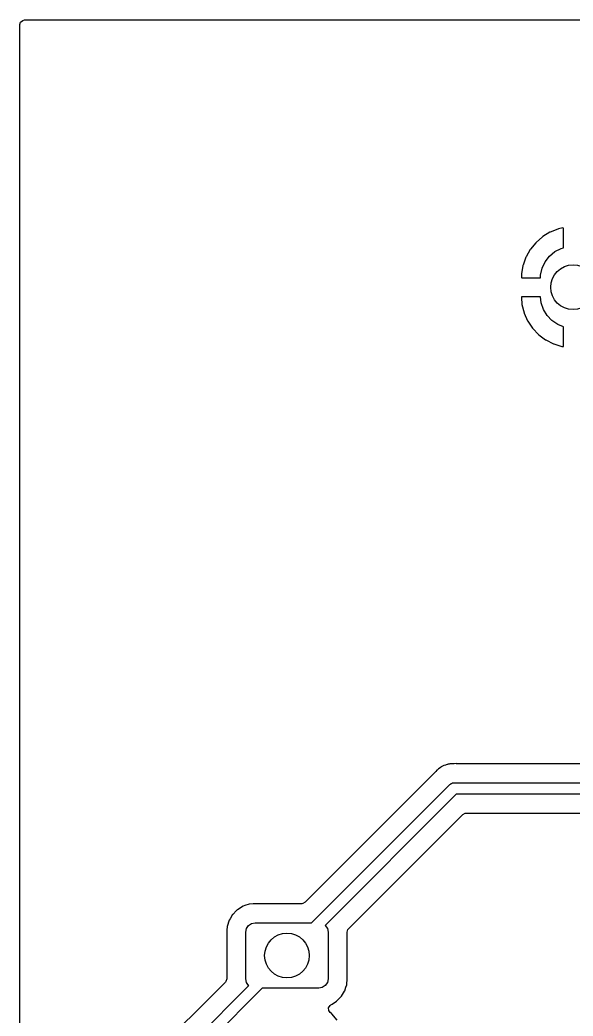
# Model space of a CAD drawing. Extents: x 87 to 209, y -135 to -60.
# Drawn here: x 86.61 to 101.35, y -86.55 to -60.05 of the extents above; entities that cross this region are included whole.
import ezdxf

# ---------------------------------------------------------------- set-up
doc = ezdxf.new("R2010")
doc.units = 0
doc.layers.add('BLACK', color=7, linetype='CONTINUOUS')

msp = doc.modelspace()

# ---------------------------------------------------------------- linework, layer by layer
at = {"layer": 'BLACK', "linetype": 'CONTINUOUS'}
for p, q in [((86.6145, -60.1773), (86.6345, -60.1092)), ((86.6345, -60.1092), (86.6882, -60.0627)), ((86.6882, -60.0627), (86.7405, -60.0513)), ((86.7405, -60.0513), (208.661, -60.0513)), ((86.6145, -135.108), (86.6145, -60.1773)), ((100.727, -65.7018), (100.536, -65.8176)), ((100.736, -65.6971), (100.727, -65.7018)), ((100.944, -65.6151), (100.736, -65.6971)), ((100.954, -65.6121), (100.944, -65.6151)), ((101.077, -65.5861), (100.954, -65.6121)), ((101.088, -65.5876), (101.077, -65.5861)), ((101.092, -65.6012), (101.088, -65.5876)), ((101.092, -66.1106), (101.092, -65.6012)), ((100.351, -65.9778), (100.21, -66.1503)), ((100.359, -65.9701), (100.351, -65.9778)), ((100.527, -65.8239), (100.359, -65.9701)), ((100.536, -65.8176), (100.527, -65.8239)), ((100.204, -66.1591), (100.093, -66.3531)), ((100.21, -66.1503), (100.204, -66.1591)), ((100.716, -66.3378), (100.86, -66.2165)), ((100.86, -66.2165), (101.026, -66.1289)), ((101.026, -66.1289), (101.092, -66.1106)), ((100.089, -66.3627), (100.013, -66.5725)), ((100.093, -66.3531), (100.089, -66.3627)), ((100.522, -66.6574), (100.602, -66.4871)), ((100.602, -66.4871), (100.716, -66.3378)), ((100.01, -66.5828), (99.9699, -66.8036)), ((100.013, -66.5725), (100.01, -66.5828)), ((100.481, -66.8408), (100.522, -66.6574)), ((99.9681, -66.8307), (99.968, -66.8336)), ((99.968, -66.8336), (99.968, -66.8907)), ((99.968, -66.8907), (99.9725, -66.9059)), ((99.969, -66.8118), (99.9681, -66.8307)), ((99.9699, -66.8036), (99.969, -66.8118)), ((99.9725, -66.9059), (99.9739, -66.9071)), ((99.9739, -66.9071), (99.9815, -66.9088)), ((99.9815, -66.9088), (100.478, -66.9088)), ((100.478, -66.9088), (100.481, -66.8408)), ((99.9697, -67.4227), (99.968, -67.4303)), ((99.968, -67.4303), (99.968, -67.4439)), ((99.968, -67.4439), (99.9682, -67.4492)), ((99.9682, -67.4492), (99.9823, -67.6155)), ((99.9709, -67.4213), (99.9697, -67.4227)), ((99.9861, -67.4168), (99.9709, -67.4213)), ((100.479, -67.4168), (99.9861, -67.4168)), ((100.496, -67.5746), (100.479, -67.4168)), ((100.556, -67.7527), (100.496, -67.5746)), ((99.9823, -67.6155), (99.9841, -67.626)), ((99.9841, -67.626), (100.04, -67.842)), ((100.04, -67.842), (100.044, -67.852)), ((100.653, -67.9138), (100.556, -67.7527)), ((100.044, -67.852), (100.135, -68.0555)), ((100.135, -68.0555), (100.141, -68.0648)), ((100.141, -68.0648), (100.265, -68.25)), ((100.782, -68.0503), (100.653, -67.9138)), ((100.938, -68.156), (100.782, -68.0503)), ((100.265, -68.25), (100.272, -68.2582)), ((100.272, -68.2582), (100.426, -68.4197)), ((101.092, -68.2177), (100.938, -68.156)), ((101.092, -68.7265), (101.092, -68.2177)), ((100.426, -68.4197), (100.434, -68.4268)), ((100.434, -68.4268), (100.613, -68.56)), ((100.613, -68.56), (100.622, -68.5656)), ((100.622, -68.5656), (100.821, -68.6668)), ((100.821, -68.6668), (100.831, -68.6708)), ((100.831, -68.6708), (101.044, -68.7369)), ((101.044, -68.7369), (101.054, -68.7392)), ((101.054, -68.7392), (101.074, -68.7418)), ((101.074, -68.7418), (101.088, -68.7396)), ((101.088, -68.7396), (101.092, -68.7265)), ((97.7166, -80.014), (97.6872, -80.0496)), ((97.734, -80.0013), (97.7166, -80.014)), ((97.749, -79.9885), (97.734, -80.0013)), ((97.7642, -79.9733), (97.749, -79.9885)), ((97.8039, -79.9498), (97.7642, -79.9733)), ((97.8139, -79.9433), (97.8039, -79.9498)), ((97.8448, -79.9208), (97.8139, -79.9433)), ((97.8512, -79.9162), (97.8448, -79.9208)), ((97.8448, -79.9208), (97.8448, -79.9208)), ((97.8712, -79.9083), (97.8512, -79.9162)), ((97.8889, -79.8996), (97.8712, -79.9083)), ((97.9074, -79.8887), (97.8889, -79.8996)), ((97.9518, -79.8758), (97.9074, -79.8887)), ((97.963, -79.8719), (97.9518, -79.8758)), ((97.9986, -79.8578), (97.963, -79.8719)), ((98.0059, -79.8549), (97.9986, -79.8578)), ((97.9986, -79.8578), (97.9986, -79.8578)), ((98.0138, -79.8539), (98.0059, -79.8549)), ((98.0202, -79.8531), (98.0138, -79.8539)), ((98.0138, -79.8539), (98.0138, -79.8539)), ((98.0272, -79.8522), (98.0202, -79.8531)), ((98.0466, -79.8482), (98.0272, -79.8522)), ((98.0672, -79.8422), (98.0466, -79.8482)), ((98.1133, -79.8408), (98.0672, -79.8422)), ((98.1252, -79.8399), (98.1133, -79.8408)), ((98.1296, -79.8393), (98.1252, -79.8399)), ((98.1587, -79.8393), (98.1296, -79.8393)), ((98.1626, -79.8392), (98.1587, -79.8393)), ((98.1784, -79.8387), (98.1626, -79.8392)), ((98.2335, -79.837), (98.1784, -79.8387)), ((98.2412, -79.8387), (98.2335, -79.837)), ((98.2531, -79.8393), (98.2412, -79.8387)), ((98.2412, -79.8387), (98.2412, -79.8387)), ((110.705, -79.8393), (98.2531, -79.8393)), ((97.6792, -80.0583), (94.2101, -83.5274)), ((97.6872, -80.0496), (97.6792, -80.0583)), ((94.3839, -84.0728), (98.0649, -80.3917)), ((98.0649, -80.3917), (98.082, -80.3819)), ((98.082, -80.3819), (98.096, -80.3679)), ((98.096, -80.3679), (98.1151, -80.3628)), ((98.1151, -80.3628), (98.1322, -80.3529)), ((98.1322, -80.3529), (98.1519, -80.3529)), ((98.1519, -80.3529), (98.171, -80.3478)), ((98.171, -80.3478), (111.156, -80.3478)), ((98.2331, -80.6478), (94.7401, -84.1409)), ((111.155, -80.6478), (98.2331, -80.6478)), ((95.3664, -84.2337), (98.4069, -81.1932)), ((98.4069, -81.1932), (98.4692, -81.1592)), ((98.4692, -81.1592), (98.4959, -81.1563)), ((98.4959, -81.1563), (110.705, -81.1563)), ((92.3859, -83.7452), (92.2817, -83.8495)), ((92.4015, -83.7295), (92.3859, -83.7452)), ((92.4067, -83.7243), (92.4015, -83.7295)), ((92.5571, -83.6312), (92.4067, -83.7243)), ((92.6051, -83.6152), (92.5571, -83.6312)), ((92.7183, -83.5775), (92.6051, -83.6152)), ((92.7248, -83.5753), (92.7183, -83.5775)), ((92.7183, -83.5775), (92.7183, -83.5775)), ((92.7317, -83.5746), (92.7248, -83.5753)), ((92.8273, -83.5646), (92.7317, -83.5746)), ((92.7317, -83.5746), (92.7317, -83.5746)), ((92.8274, -83.5646), (92.8273, -83.5646)), ((92.8306, -83.5643), (92.8274, -83.5646)), ((94.121, -83.5643), (92.8306, -83.5643)), ((94.1478, -83.5614), (94.121, -83.5643)), ((94.2101, -83.5274), (94.1478, -83.5614)), ((92.1889, -84.0001), (92.1332, -84.1679)), ((92.211, -83.9642), (92.1889, -84.0001)), ((92.2779, -83.8557), (92.211, -83.9642)), ((92.2817, -83.8495), (92.2779, -83.8557)), ((92.2779, -83.8557), (92.2779, -83.8557)), ((92.1332, -84.1679), (92.1225, -84.2724)), ((92.1225, -84.2724), (92.1225, -85.5629)), ((92.631, -84.3228), (92.65, -84.2271)), ((92.65, -84.2271), (92.7042, -84.146)), ((92.7042, -84.146), (92.7853, -84.0918)), ((92.7853, -84.0918), (92.881, -84.0728)), ((92.881, -84.0728), (94.3839, -84.0728)), ((94.7401, -84.1409), (94.7478, -84.146)), ((94.7478, -84.146), (94.802, -84.2271)), ((94.802, -84.2271), (94.821, -84.3228)), ((95.3295, -84.3227), (95.3495, -84.2546)), ((95.3495, -84.2546), (95.3664, -84.2337)), ((92.631, -85.5628), (92.631, -84.3228)), ((94.821, -84.3228), (94.821, -85.5628)), ((95.3295, -85.6132), (95.3295, -84.3227)), ((92.1225, -85.5629), (92.1025, -85.631)), ((92.65, -85.6585), (92.631, -85.5628)), ((94.821, -85.5628), (94.802, -85.6585)), ((91.0799, -87.3767), (92.7119, -85.7447)), ((93.0681, -85.8128), (91.336, -87.5449)), ((92.0856, -85.6519), (91.4311, -86.3065)), ((92.1025, -85.631), (92.0856, -85.6519)), ((92.7042, -85.7396), (92.65, -85.6585)), ((92.7119, -85.7447), (92.7042, -85.7396)), ((94.571, -85.8128), (93.0681, -85.8128)), ((94.6667, -85.7938), (94.571, -85.8128)), ((94.7478, -85.7396), (94.6667, -85.7938)), ((94.802, -85.6585), (94.7478, -85.7396)), ((95.2631, -85.8855), (95.2958, -85.7871)), ((95.2958, -85.7871), (95.3166, -85.7242)), ((95.3166, -85.7242), (95.3188, -85.7177)), ((95.3166, -85.7242), (95.3166, -85.7242)), ((95.3188, -85.7177), (95.323, -85.6764)), ((95.323, -85.6764), (95.325, -85.6575)), ((95.325, -85.6575), (95.3295, -85.6132)), ((95.0453, -86.1613), (95.1703, -86.0361)), ((95.1703, -86.0361), (95.1753, -86.0281)), ((95.1753, -86.0281), (95.2593, -85.8918)), ((95.2593, -85.8918), (95.2631, -85.8855)), ((95.2593, -85.8918), (95.2593, -85.8918)), ((91.4311, -86.3065), (90.7784, -86.9591)), ((94.8358, -86.331), (94.8725, -86.2702)), ((94.8377, -86.402), (94.8358, -86.331)), ((94.8725, -86.2702), (94.8953, -86.255)), ((94.8949, -86.2544), (94.9298, -86.2328)), ((94.8953, -86.255), (94.8949, -86.2544)), ((94.9298, -86.2328), (95.0453, -86.1613)), ((94.8777, -86.4606), (94.8377, -86.402)), ((94.911, -86.4879), (94.8777, -86.4606)), ((94.9187, -86.4954), (94.911, -86.4879)), ((95.0649, -86.6639), (94.9187, -86.4954))]:
    msp.add_line(p, q, dxfattribs=at)
at = {"layer": 'BLACK'}
for centre in [(101.346, -67.1628), (93.726, -84.9428)]:
    msp.add_circle(centre, 0.595, dxfattribs=at)

doc.saveas('drawing.dxf')
